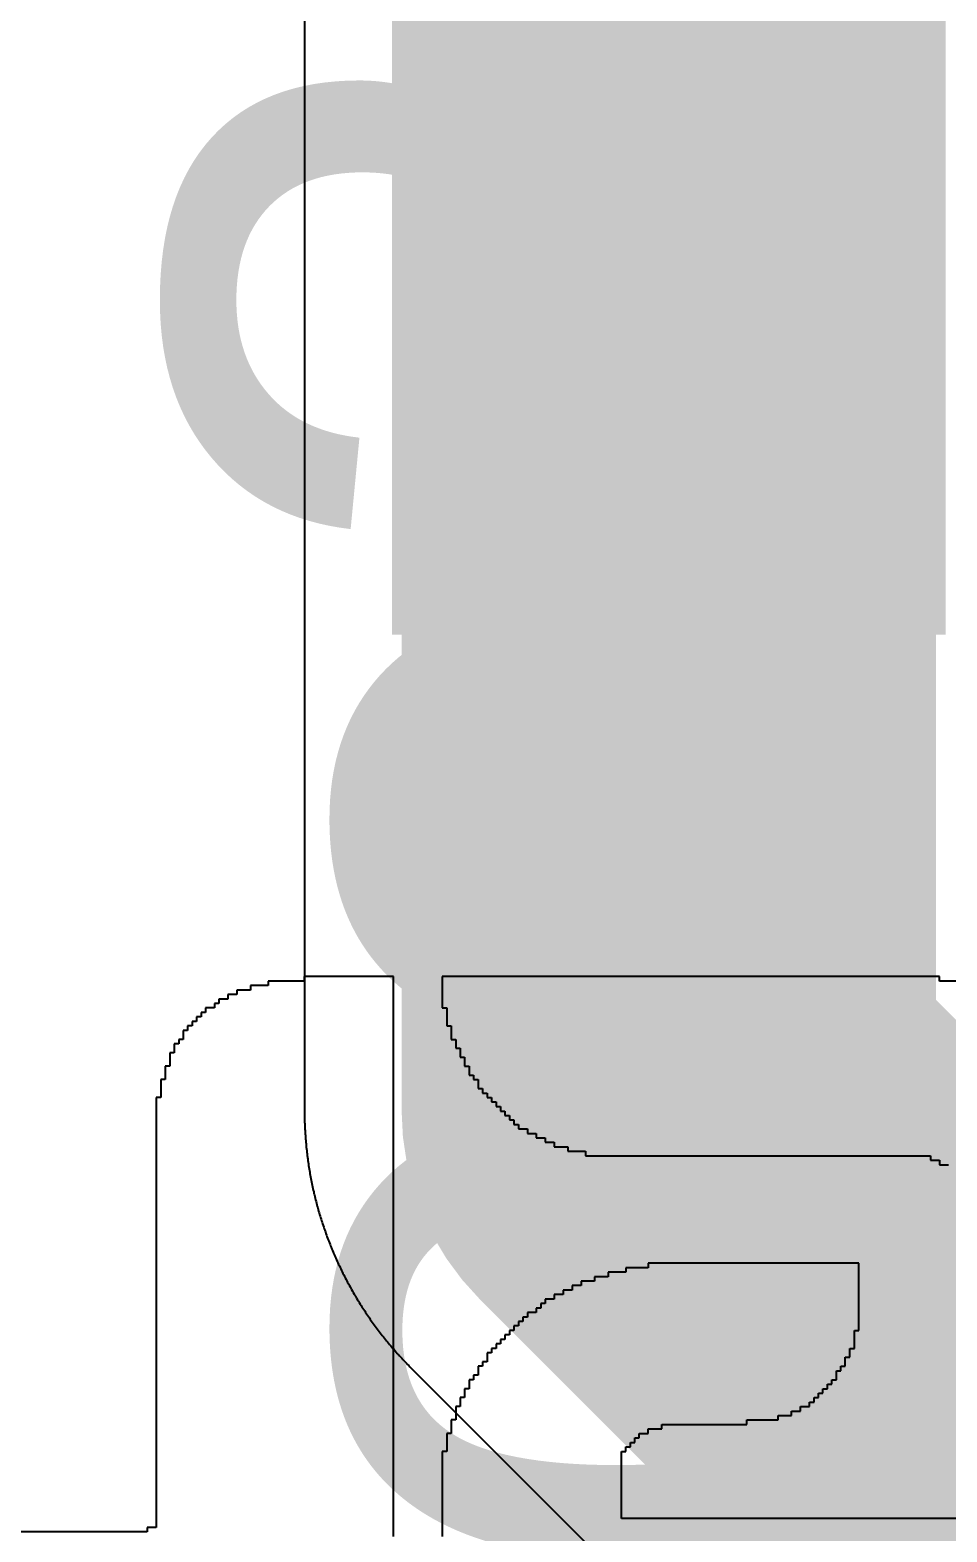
# Model space of a CAD drawing. Header units: millimetres. Extents: x -0.01 to 2.64, y -2.47 to 1.86.
# Drawn here: x 1.0842 to 1.1786, y 1.5316 to 1.6862 of the extents above; entities that cross this region are included whole.
import ezdxf

# ---------------------------------------------------------------- set-up
doc = ezdxf.new("R2010")
doc.units = ezdxf.units.MM
doc.header["$MEASUREMENT"] = 0
for name, color, linetype in [('BottomOverlay', 54, 'Continuous'), ('TopLayer', 1, 'Continuous'), ('TopOverlay', 2, 'Continuous'), ('TopSolder', 216, 'Continuous')]:
    doc.layers.add(name, color=color, linetype=linetype)
doc.styles.add('Arial', font='', dxfattribs={"height": 0.2})
doc.styles.get('Arial').set_extended_font_data('Arial')

# ---------------------------------------------------------------- blocks, each defined once
blk = doc.blocks.new('GRF_2021_F____B_14')
at = {"layer": 'BottomOverlay'}
for p, q in [((0.07331, -0.0166), (0.07331, -0.01614)), ((0.07331, -0.01706), (0.07331, -0.0166)), ((0.07832, -0.01614), (0.07832, -0.0166)), ((0.07832, -0.0166), (0.07832, -0.01706)), ((0.10368, -0.01706), (0.10368, -0.0166)), ((0.10368, -0.0166), (0.12765, -0.0166)), ((0.01568, -0.01798), (0.05487, -0.01798)), ((0.05487, -0.01798), (0.05487, -0.01844)), ((0.05487, -0.01844), (0.05487, -0.01891)), ((0.07331, -0.01752), (0.07331, -0.01706)), ((0.07331, -0.01798), (0.07331, -0.01752)), ((0.07331, -0.01844), (0.07331, -0.01798)), ((0.07331, -0.01891), (0.07331, -0.01844)), ((0.07832, -0.01706), (0.07832, -0.01752)), ((0.07832, -0.01752), (0.07832, -0.01798)), ((0.07832, -0.01798), (0.07832, -0.01844)), ((0.07832, -0.01844), (0.07832, -0.01891)), ((0.10275, -0.01752), (0.10275, -0.01706)), ((0.10275, -0.01706), (0.10368, -0.01706)), ((0.10275, -0.01798), (0.10275, -0.01752)), ((0.10275, -0.01844), (0.10275, -0.01798)), ((0.10275, -0.01891), (0.10275, -0.01844)), ((0.05487, -0.01891), (0.05487, -0.01937)), ((0.05487, -0.01937), (0.05487, -0.01983)), ((0.05487, -0.01983), (0.05487, -0.02029)), ((0.07331, -0.01937), (0.07331, -0.01891)), ((0.07331, -0.01983), (0.07331, -0.01937)), ((0.07331, -0.02029), (0.07331, -0.01983)), ((0.07832, -0.01891), (0.07832, -0.01937)), ((0.07832, -0.01937), (0.07832, -0.01983)), ((0.07832, -0.01983), (0.07832, -0.02029)), ((0.10275, -0.01937), (0.10275, -0.01891)), ((0.10275, -0.01983), (0.10275, -0.01937)), ((0.10275, -0.02029), (0.10275, -0.01983)), ((0.05487, -0.02029), (0.05487, -0.02075)), ((0.05487, -0.02075), (0.05487, -0.02121)), ((0.05487, -0.02121), (0.05487, -0.02167)), ((0.07331, -0.02075), (0.07331, -0.02029)), ((0.07331, -0.02121), (0.07331, -0.02075)), ((0.07331, -0.02167), (0.07331, -0.02121)), ((0.07832, -0.02029), (0.07832, -0.02075)), ((0.07832, -0.02075), (0.07832, -0.02121)), ((0.07832, -0.02121), (0.07832, -0.02167)), ((0.10275, -0.02075), (0.10275, -0.02029)), ((0.10275, -0.02121), (0.10275, -0.02075)), ((0.10275, -0.02167), (0.10275, -0.02121)), ((0.05487, -0.02167), (0.05487, -0.02213)), ((0.05487, -0.02213), (0.05487, -0.02259)), ((0.05487, -0.02259), (0.05487, -0.02306)), ((0.05487, -0.02306), (0.05487, -0.02352)), ((0.07331, -0.02213), (0.07331, -0.02167)), ((0.07331, -0.02259), (0.07331, -0.02213)), ((0.07331, -0.02306), (0.07331, -0.02259)), ((0.07331, -0.02352), (0.07331, -0.02306)), ((0.07832, -0.02167), (0.07832, -0.02213)), ((0.07832, -0.02213), (0.07832, -0.02259)), ((0.07832, -0.02259), (0.07832, -0.02306)), ((0.07832, -0.02306), (0.07832, -0.02352)), ((0.10275, -0.02213), (0.10275, -0.02167)), ((0.10275, -0.02259), (0.10275, -0.02213)), ((0.10275, -0.02306), (0.10275, -0.02259)), ((0.10275, -0.02352), (0.10275, -0.02306)), ((0.05487, -0.02352), (0.05487, -0.02398)), ((0.05487, -0.02398), (0.05487, -0.02444)), ((0.05487, -0.02444), (0.05487, -0.0249)), ((0.07331, -0.02398), (0.07331, -0.02352)), ((0.07331, -0.02444), (0.07331, -0.02398)), ((0.07331, -0.0249), (0.07331, -0.02444)), ((0.07832, -0.02352), (0.07832, -0.02398)), ((0.07832, -0.02398), (0.07832, -0.02444)), ((0.07832, -0.02444), (0.07832, -0.0249)), ((0.10275, -0.02398), (0.10275, -0.02352)), ((0.10275, -0.02444), (0.10275, -0.02398)), ((0.10275, -0.0249), (0.10275, -0.02444)), ((0.05349, -0.02628), (0.05303, -0.02628)), ((0.05303, -0.02628), (0.05303, -0.02674)), ((0.05395, -0.02582), (0.05349, -0.02582)), ((0.05349, -0.02582), (0.05349, -0.02628)), ((0.05441, -0.02536), (0.05395, -0.02536)), ((0.05395, -0.02536), (0.05395, -0.02582)), ((0.05487, -0.0249), (0.05441, -0.0249)), ((0.05441, -0.0249), (0.05441, -0.02536)), ((0.07285, -0.02536), (0.07285, -0.0249)), ((0.07285, -0.0249), (0.07331, -0.0249)), ((0.07285, -0.02582), (0.07285, -0.02536)), ((0.07285, -0.02628), (0.07285, -0.02582)), ((0.07285, -0.02674), (0.07285, -0.02628)), ((0.07832, -0.0249), (0.07832, -0.02536)), ((0.07832, -0.02536), (0.07832, -0.02582)), ((0.07832, -0.02582), (0.07832, -0.02628)), ((0.07832, -0.02628), (0.07832, -0.02674)), ((0.10275, -0.02536), (0.10275, -0.0249)), ((0.10275, -0.02582), (0.10275, -0.02536)), ((0.10275, -0.02628), (0.10275, -0.02582)), ((0.10275, -0.02674), (0.10275, -0.02628)), ((0.05072, -0.02767), (0.04196, -0.02767)), ((0.04196, -0.02767), (0.04196, -0.02813)), ((0.0521, -0.02721), (0.05072, -0.02721)), ((0.05072, -0.02721), (0.05072, -0.02767)), ((0.05303, -0.02674), (0.0521, -0.02674)), ((0.0521, -0.02674), (0.0521, -0.02721)), ((0.07239, -0.02721), (0.07239, -0.02674)), ((0.07239, -0.02674), (0.07285, -0.02674)), ((0.07239, -0.02767), (0.07239, -0.02721)), ((0.07239, -0.02813), (0.07239, -0.02767)), ((0.07832, -0.02674), (0.07832, -0.02721)), ((0.07832, -0.02721), (0.07832, -0.02767)), ((0.07832, -0.02767), (0.07832, -0.02813)), ((0.10275, -0.02721), (0.10275, -0.02674)), ((0.10275, -0.02767), (0.10275, -0.02721)), ((0.10275, -0.02813), (0.10275, -0.02767)), ((0.03735, -0.02905), (0.03643, -0.02905)), ((0.03643, -0.02905), (0.03643, -0.02951)), ((0.03873, -0.02859), (0.03735, -0.02859)), ((0.03735, -0.02859), (0.03735, -0.02905)), ((0.04196, -0.02813), (0.03873, -0.02813)), ((0.03873, -0.02813), (0.03873, -0.02859)), ((0.07193, -0.02859), (0.07193, -0.02813)), ((0.07193, -0.02813), (0.07239, -0.02813)), ((0.07193, -0.02905), (0.07193, -0.02859)), ((0.07193, -0.02951), (0.07193, -0.02905)), ((0.07832, -0.02813), (0.07832, -0.02859)), ((0.07832, -0.02859), (0.07832, -0.02905)), ((0.07832, -0.02905), (0.07832, -0.02951)), ((0.10275, -0.02859), (0.10275, -0.02813)), ((0.10275, -0.02905), (0.10275, -0.02859)), ((0.10275, -0.02951), (0.10275, -0.02905)), ((0.03458, -0.03089), (0.03412, -0.03089)), ((0.03412, -0.03089), (0.03412, -0.03135)), ((0.03504, -0.03043), (0.03458, -0.03043)), ((0.03458, -0.03043), (0.03458, -0.03089)), ((0.0355, -0.02997), (0.03504, -0.02997)), ((0.03504, -0.02997), (0.03504, -0.03043)), ((0.03643, -0.02951), (0.0355, -0.02951)), ((0.0355, -0.02951), (0.0355, -0.02997)), ((0.07101, -0.03089), (0.07101, -0.03043)), ((0.07101, -0.03043), (0.07147, -0.03043)), ((0.07101, -0.03135), (0.07101, -0.03089)), ((0.07147, -0.02997), (0.07147, -0.02951)), ((0.07147, -0.02951), (0.07193, -0.02951)), ((0.07147, -0.03043), (0.07147, -0.02997)), ((0.07832, -0.02951), (0.07832, -0.02997)), ((0.07832, -0.02997), (0.07832, -0.03043)), ((0.07832, -0.03043), (0.07832, -0.03089)), ((0.07832, -0.03089), (0.07832, -0.03135)), ((0.10275, -0.02997), (0.10275, -0.02951)), ((0.10275, -0.03043), (0.10275, -0.02997)), ((0.10275, -0.03089), (0.10275, -0.03043)), ((0.10275, -0.03135), (0.10275, -0.03089)), ((0.0332, -0.03228), (0.03274, -0.03228)), ((0.03274, -0.03228), (0.03274, -0.03274)), ((0.03366, -0.03182), (0.0332, -0.03182)), ((0.0332, -0.03182), (0.0332, -0.03228)), ((0.03412, -0.03135), (0.03366, -0.03135)), ((0.03366, -0.03135), (0.03366, -0.03182)), ((0.07009, -0.03274), (0.07009, -0.03228)), ((0.07009, -0.03228), (0.07055, -0.03228)), ((0.07055, -0.03182), (0.07055, -0.03135)), ((0.07055, -0.03135), (0.07101, -0.03135)), ((0.07055, -0.03228), (0.07055, -0.03182)), ((0.07832, -0.03135), (0.07832, -0.03182)), ((0.07832, -0.03182), (0.07832, -0.03228)), ((0.07832, -0.03228), (0.07832, -0.03274)), ((0.10275, -0.03182), (0.10275, -0.03135)), ((0.10275, -0.03228), (0.10275, -0.03182)), ((0.10275, -0.03274), (0.10275, -0.03228)), ((0.03228, -0.03366), (0.03182, -0.03366)), ((0.03182, -0.03366), (0.03182, -0.03412)), ((0.03274, -0.0332), (0.03228, -0.0332)), ((0.03228, -0.0332), (0.03228, -0.03366)), ((0.03274, -0.03274), (0.03274, -0.0332)), ((0.06916, -0.03412), (0.06916, -0.03366)), ((0.06916, -0.03366), (0.06963, -0.03366)), ((0.06963, -0.0332), (0.06963, -0.03274)), ((0.06963, -0.03274), (0.07009, -0.03274)), ((0.06963, -0.03366), (0.06963, -0.0332)), ((0.07832, -0.03274), (0.07832, -0.0332)), ((0.07832, -0.0332), (0.07832, -0.03366)), ((0.07832, -0.03366), (0.07832, -0.03412)), ((0.10275, -0.0332), (0.10275, -0.03274)), ((0.10275, -0.03366), (0.10275, -0.0332)), ((0.10275, -0.03412), (0.10275, -0.03366)), ((0.03136, -0.0355), (0.03089, -0.0355)), ((0.03089, -0.0355), (0.03089, -0.03597)), ((0.03182, -0.03458), (0.03136, -0.03458)), ((0.03136, -0.03458), (0.03136, -0.03504)), ((0.03136, -0.03504), (0.03136, -0.0355)), ((0.03182, -0.03412), (0.03182, -0.03458)), ((0.06778, -0.03597), (0.06778, -0.0355)), ((0.06778, -0.0355), (0.06824, -0.0355)), ((0.06824, -0.0355), (0.06824, -0.03504)), ((0.06824, -0.03504), (0.0687, -0.03504)), ((0.0687, -0.03458), (0.0687, -0.03412)), ((0.0687, -0.03412), (0.06916, -0.03412)), ((0.0687, -0.03504), (0.0687, -0.03458)), ((0.07832, -0.03412), (0.07832, -0.03458)), ((0.07832, -0.03458), (0.07832, -0.03504)), ((0.07832, -0.03504), (0.07832, -0.0355)), ((0.07832, -0.0355), (0.07832, -0.03597)), ((0.10275, -0.03458), (0.10275, -0.03412)), ((0.10275, -0.03504), (0.10275, -0.03458)), ((0.10275, -0.0355), (0.10275, -0.03504)), ((0.10275, -0.03597), (0.10275, -0.0355)), ((0.03089, -0.03597), (0.03089, -0.03643)), ((0.03089, -0.03643), (0.03089, -0.03689)), ((0.03089, -0.03689), (0.03089, -0.03735)), ((0.0664, -0.03735), (0.0664, -0.03689)), ((0.0664, -0.03689), (0.06686, -0.03689)), ((0.06686, -0.03689), (0.06686, -0.03643)), ((0.06686, -0.03643), (0.06732, -0.03643)), ((0.06732, -0.03643), (0.06732, -0.03597)), ((0.06732, -0.03597), (0.06778, -0.03597)), ((0.07832, -0.03597), (0.07832, -0.03643)), ((0.07832, -0.03643), (0.07832, -0.03689)), ((0.07832, -0.03689), (0.07832, -0.03735)), ((0.10275, -0.03643), (0.10275, -0.03597)), ((0.10275, -0.03689), (0.10275, -0.03643)), ((0.10275, -0.03735), (0.10275, -0.03689)), ((0.03089, -0.03735), (0.03043, -0.03735)), ((0.03043, -0.03735), (0.03043, -0.03781)), ((0.03043, -0.03781), (0.03043, -0.03827)), ((0.03043, -0.03827), (0.03043, -0.03873)), ((0.06501, -0.03873), (0.06501, -0.03827)), ((0.06501, -0.03827), (0.06548, -0.03827)), ((0.06548, -0.03827), (0.06548, -0.03781)), ((0.06548, -0.03781), (0.06594, -0.03781)), ((0.06594, -0.03781), (0.06594, -0.03735)), ((0.06594, -0.03735), (0.0664, -0.03735)), ((0.07832, -0.03735), (0.07832, -0.03781)), ((0.07832, -0.03781), (0.07832, -0.03827)), ((0.07832, -0.03827), (0.07832, -0.03873)), ((0.10275, -0.03781), (0.10275, -0.03735)), ((0.10275, -0.03827), (0.10275, -0.03781)), ((0.10275, -0.03873), (0.10275, -0.03827)), ((0.03043, -0.03873), (0.03043, -0.03919)), ((0.03043, -0.03919), (0.03043, -0.03965)), ((0.03043, -0.03965), (0.03043, -0.04012)), ((0.03043, -0.04012), (0.03043, -0.04058)), ((0.06271, -0.04058), (0.06271, -0.04012)), ((0.06271, -0.04012), (0.06317, -0.04012)), ((0.06317, -0.04012), (0.06317, -0.03965)), ((0.06317, -0.03965), (0.06363, -0.03965)), ((0.06363, -0.03965), (0.06363, -0.03919)), ((0.06363, -0.03919), (0.06455, -0.03919)), ((0.06455, -0.03919), (0.06455, -0.03873)), ((0.06455, -0.03873), (0.06501, -0.03873)), ((0.07832, -0.03873), (0.07832, -0.03919)), ((0.07832, -0.03919), (0.07832, -0.03965)), ((0.07832, -0.03965), (0.07832, -0.04012)), ((0.07832, -0.04012), (0.07832, -0.04058)), ((0.10275, -0.03919), (0.10275, -0.03873)), ((0.10275, -0.03965), (0.10275, -0.03919)), ((0.10275, -0.04012), (0.10275, -0.03965)), ((0.10275, -0.04058), (0.10275, -0.04012)), ((0.03043, -0.04058), (0.03043, -0.04104)), ((0.03043, -0.04104), (0.03043, -0.0415)), ((0.03043, -0.0415), (0.03043, -0.04196)), ((0.05994, -0.04196), (0.05994, -0.0415)), ((0.05994, -0.0415), (0.06087, -0.0415)), ((0.06087, -0.0415), (0.06087, -0.04104)), ((0.06087, -0.04104), (0.06179, -0.04104)), ((0.06179, -0.04104), (0.06179, -0.04058)), ((0.06179, -0.04058), (0.06271, -0.04058)), ((0.07832, -0.04058), (0.07832, -0.04104)), ((0.07832, -0.04104), (0.07832, -0.0415)), ((0.07832, -0.0415), (0.07832, -0.04196)), ((0.10275, -0.04104), (0.10275, -0.04058)), ((0.10275, -0.0415), (0.10275, -0.04104)), ((0.10275, -0.04196), (0.10275, -0.0415)), ((0.03043, -0.04196), (0.03043, -0.04242)), ((0.03043, -0.04242), (0.03043, -0.04288)), ((0.03043, -0.04288), (0.03043, -0.04334)), ((0.05625, -0.04334), (0.05625, -0.04288)), ((0.05625, -0.04288), (0.05764, -0.04288)), ((0.05764, -0.04288), (0.05764, -0.04242)), ((0.05764, -0.04242), (0.05902, -0.04242)), ((0.05902, -0.04242), (0.05902, -0.04196)), ((0.05902, -0.04196), (0.05994, -0.04196)), ((0.07832, -0.04196), (0.07832, -0.04242)), ((0.07832, -0.04242), (0.07832, -0.04288)), ((0.07832, -0.04288), (0.07832, -0.04334)), ((0.10275, -0.04242), (0.10275, -0.04196)), ((0.10275, -0.04288), (0.10275, -0.04242)), ((0.10275, -0.04334), (0.10275, -0.04288)), ((0.03043, -0.04334), (0.03043, -0.0438)), ((0.03043, -0.0438), (0.03043, -0.04427)), ((0.03043, -0.04427), (0.0521, -0.04427)), ((0.0521, -0.04427), (0.0521, -0.0438)), ((0.0521, -0.0438), (0.05441, -0.0438)), ((0.05441, -0.0438), (0.05441, -0.04334)), ((0.05441, -0.04334), (0.05625, -0.04334)), ((0.07832, -0.04334), (0.07832, -0.0438)), ((0.07832, -0.0438), (0.07832, -0.04427)), ((0.07832, -0.04427), (0.07832, -0.04473)), ((0.07832, -0.04473), (0.07832, -0.04519)), ((0.10275, -0.0438), (0.10275, -0.04334)), ((0.10275, -0.04427), (0.10275, -0.0438)), ((0.10275, -0.04473), (0.10275, -0.04427)), ((0.10275, -0.04519), (0.10275, -0.04473)), ((0.07832, -0.04519), (0.07832, -0.04565)), ((0.07832, -0.04565), (0.07832, -0.04611)), ((0.07832, -0.04611), (0.07832, -0.04657)), ((0.10275, -0.04565), (0.10275, -0.04519)), ((0.10275, -0.04611), (0.10275, -0.04565)), ((0.10275, -0.04657), (0.10275, -0.04611)), ((0.07832, -0.04657), (0.07832, -0.04703)), ((0.07832, -0.04703), (0.07832, -0.04749)), ((0.07832, -0.04749), (0.07832, -0.04795)), ((0.10275, -0.04703), (0.10275, -0.04657)), ((0.10275, -0.04749), (0.10275, -0.04703)), ((0.10275, -0.04795), (0.10275, -0.04749)), ((0.07832, -0.04795), (0.07832, -0.04842)), ((0.07832, -0.04842), (0.07832, -0.04888)), ((0.07832, -0.04888), (0.07832, -0.04934)), ((0.07832, -0.04934), (0.07832, -0.0498)), ((0.10275, -0.04842), (0.10275, -0.04795)), ((0.10275, -0.04888), (0.10275, -0.04842)), ((0.10275, -0.04934), (0.10275, -0.04888)), ((0.10275, -0.0498), (0.10275, -0.04934)), ((0.07832, -0.0498), (0.07832, -0.05026)), ((0.07832, -0.05026), (0.07832, -0.05072)), ((0.07832, -0.05072), (0.07832, -0.05118)), ((0.10275, -0.05026), (0.10275, -0.0498)), ((0.10275, -0.05072), (0.10275, -0.05026)), ((0.10275, -0.05118), (0.10275, -0.05072)), ((0.07832, -0.05118), (0.07832, -0.05164)), ((0.07832, -0.05164), (0.07832, -0.0521)), ((0.07832, -0.0521), (0.07832, -0.05257)), ((0.07832, -0.05257), (0.07832, -0.05303)), ((0.10275, -0.05164), (0.10275, -0.05118)), ((0.10275, -0.0521), (0.10275, -0.05164)), ((0.10275, -0.05257), (0.10275, -0.0521)), ((0.10275, -0.05303), (0.10275, -0.05257)), ((0.07832, -0.05303), (0.07832, -0.05349)), ((0.07832, -0.05349), (0.07832, -0.05395)), ((0.07832, -0.05395), (0.07832, -0.05441)), ((0.10275, -0.05349), (0.10275, -0.05303)), ((0.10275, -0.05395), (0.10275, -0.05349)), ((0.10275, -0.05441), (0.10275, -0.05395)), ((0.02213, -0.05441), (0.02121, -0.05441)), ((0.02213, -0.05487), (0.02213, -0.05441)), ((0.02306, -0.05487), (0.02213, -0.05487)), ((0.02306, -0.05533), (0.02306, -0.05487)), ((0.05856, -0.05533), (0.02306, -0.05533)), ((0.05856, -0.05579), (0.05856, -0.05533)), ((0.07832, -0.05441), (0.07832, -0.05487)), ((0.07832, -0.05487), (0.07832, -0.05533)), ((0.07832, -0.05533), (0.07832, -0.05579)), ((0.10275, -0.05487), (0.10275, -0.05441)), ((0.10275, -0.05533), (0.10275, -0.05487)), ((0.10275, -0.05579), (0.10275, -0.05533)), ((0.0604, -0.05579), (0.05856, -0.05579)), ((0.0604, -0.05625), (0.0604, -0.05579)), ((0.06179, -0.05625), (0.0604, -0.05625)), ((0.06179, -0.05672), (0.06179, -0.05625)), ((0.06271, -0.05672), (0.06179, -0.05672)), ((0.06271, -0.05718), (0.06271, -0.05672)), ((0.06363, -0.05718), (0.06271, -0.05718)), ((0.06363, -0.05764), (0.06363, -0.05718)), ((0.07832, -0.05579), (0.07832, -0.05625)), ((0.07832, -0.05625), (0.07832, -0.05672)), ((0.07832, -0.05672), (0.07832, -0.05718)), ((0.07832, -0.05718), (0.07832, -0.05764)), ((0.10275, -0.05625), (0.10275, -0.05579)), ((0.10275, -0.05672), (0.10275, -0.05625)), ((0.10275, -0.05718), (0.10275, -0.05672)), ((0.10275, -0.05764), (0.10275, -0.05718)), ((0.06455, -0.05764), (0.06363, -0.05764)), ((0.06455, -0.0581), (0.06455, -0.05764)), ((0.06548, -0.0581), (0.06455, -0.0581)), ((0.06548, -0.05856), (0.06548, -0.0581)), ((0.06594, -0.05856), (0.06548, -0.05856)), ((0.06594, -0.05902), (0.06594, -0.05856)), ((0.07832, -0.05764), (0.07832, -0.0581)), ((0.07832, -0.0581), (0.07832, -0.05856)), ((0.07832, -0.05856), (0.07832, -0.05902)), ((0.10275, -0.0581), (0.10275, -0.05764)), ((0.10275, -0.05856), (0.10275, -0.0581)), ((0.10275, -0.05902), (0.10275, -0.05856)), ((0.0664, -0.05902), (0.06594, -0.05902)), ((0.0664, -0.05948), (0.0664, -0.05902)), ((0.06686, -0.05948), (0.0664, -0.05948)), ((0.06686, -0.05994), (0.06686, -0.05948)), ((0.06732, -0.05994), (0.06686, -0.05994)), ((0.06732, -0.0604), (0.06732, -0.05994)), ((0.07832, -0.05902), (0.07832, -0.05948)), ((0.07832, -0.05948), (0.07832, -0.05994)), ((0.07832, -0.05994), (0.07832, -0.0604)), ((0.10275, -0.05948), (0.10275, -0.05902)), ((0.10275, -0.05994), (0.10275, -0.05948)), ((0.10275, -0.0604), (0.10275, -0.05994)), ((0.06778, -0.0604), (0.06732, -0.0604)), ((0.06778, -0.06087), (0.06778, -0.0604)), ((0.06824, -0.06087), (0.06778, -0.06087)), ((0.06824, -0.06133), (0.06824, -0.06087)), ((0.0687, -0.06133), (0.06824, -0.06133)), ((0.0687, -0.06179), (0.0687, -0.06133)), ((0.06916, -0.06179), (0.0687, -0.06179)), ((0.06916, -0.06225), (0.06916, -0.06179)), ((0.07832, -0.0604), (0.07832, -0.06087)), ((0.07832, -0.06087), (0.07832, -0.06133)), ((0.07832, -0.06133), (0.07832, -0.06179)), ((0.07832, -0.06179), (0.07832, -0.06225)), ((0.10229, -0.06179), (0.10229, -0.06133)), ((0.10229, -0.06133), (0.10275, -0.06133)), ((0.10229, -0.06225), (0.10229, -0.06179)), ((0.10275, -0.06087), (0.10275, -0.0604)), ((0.10275, -0.06133), (0.10275, -0.06087)), ((0.06963, -0.06225), (0.06916, -0.06225)), ((0.06963, -0.06271), (0.06963, -0.06225)), ((0.06963, -0.06317), (0.06963, -0.06271)), ((0.07009, -0.06317), (0.06963, -0.06317)), ((0.07009, -0.06363), (0.07009, -0.06317)), ((0.07832, -0.06225), (0.07832, -0.06271)), ((0.07832, -0.06271), (0.07832, -0.06317)), ((0.07832, -0.06317), (0.07832, -0.06363)), ((0.10183, -0.06363), (0.10183, -0.06317)), ((0.10183, -0.06317), (0.10229, -0.06317)), ((0.10229, -0.06271), (0.10229, -0.06225)), ((0.10229, -0.06317), (0.10229, -0.06271)), ((0.07055, -0.06363), (0.07009, -0.06363)), ((0.07055, -0.06409), (0.07055, -0.06363)), ((0.07055, -0.06455), (0.07055, -0.06409)), ((0.07101, -0.06455), (0.07055, -0.06455)), ((0.07101, -0.06501), (0.07101, -0.06455)), ((0.07832, -0.06363), (0.07832, -0.06409)), ((0.07832, -0.06409), (0.07832, -0.06455)), ((0.07832, -0.06455), (0.07832, -0.06501)), ((0.10137, -0.06501), (0.10137, -0.06455)), ((0.10137, -0.06455), (0.10183, -0.06455)), ((0.10183, -0.06409), (0.10183, -0.06363)), ((0.10183, -0.06455), (0.10183, -0.06409)), ((0.07101, -0.06548), (0.07101, -0.06501)), ((0.07147, -0.06548), (0.07101, -0.06548)), ((0.07147, -0.06594), (0.07147, -0.06548)), ((0.07147, -0.0664), (0.07147, -0.06594)), ((0.07193, -0.0664), (0.07147, -0.0664)), ((0.07193, -0.06686), (0.07193, -0.0664)), ((0.07832, -0.06501), (0.07832, -0.06548)), ((0.07832, -0.06548), (0.07832, -0.06594)), ((0.07832, -0.06594), (0.07832, -0.0664)), ((0.07832, -0.0664), (0.07832, -0.06686)), ((0.10091, -0.0664), (0.10091, -0.06594)), ((0.10091, -0.06594), (0.10137, -0.06594)), ((0.10091, -0.06686), (0.10091, -0.0664)), ((0.10137, -0.06548), (0.10137, -0.06501)), ((0.10137, -0.06594), (0.10137, -0.06548)), ((0.07193, -0.06732), (0.07193, -0.06686)), ((0.07239, -0.06732), (0.07193, -0.06732)), ((0.07239, -0.06778), (0.07239, -0.06732)), ((0.07239, -0.06824), (0.07239, -0.06778)), ((0.07832, -0.06686), (0.07832, -0.06732)), ((0.07832, -0.06732), (0.07832, -0.06778)), ((0.07832, -0.06778), (0.07832, -0.06824)), ((0.09999, -0.06778), (0.09999, -0.06732)), ((0.09999, -0.06732), (0.10045, -0.06732)), ((0.09999, -0.06824), (0.09999, -0.06778)), ((0.10045, -0.06732), (0.10045, -0.06686)), ((0.10045, -0.06686), (0.10091, -0.06686)), ((0.07239, -0.0687), (0.07239, -0.06824)), ((0.07285, -0.0687), (0.07239, -0.0687)), ((0.07285, -0.06916), (0.07285, -0.0687)), ((0.07285, -0.06963), (0.07285, -0.06916)), ((0.07832, -0.06824), (0.07832, -0.0687)), ((0.07832, -0.0687), (0.07832, -0.06916)), ((0.07832, -0.06916), (0.07832, -0.06963)), ((0.0986, -0.06963), (0.0986, -0.06916)), ((0.0986, -0.06916), (0.09906, -0.06916)), ((0.09906, -0.06916), (0.09906, -0.0687)), ((0.09906, -0.0687), (0.09953, -0.0687)), ((0.09953, -0.0687), (0.09953, -0.06824)), ((0.09953, -0.06824), (0.09999, -0.06824)), ((0.07285, -0.07009), (0.07285, -0.06963)), ((0.07285, -0.07055), (0.07285, -0.07009)), ((0.07331, -0.07055), (0.07285, -0.07055)), ((0.07331, -0.07101), (0.07331, -0.07055)), ((0.07331, -0.07147), (0.07331, -0.07101)), ((0.07832, -0.06963), (0.07832, -0.07009)), ((0.07832, -0.07009), (0.07832, -0.07055)), ((0.07832, -0.07055), (0.07832, -0.07101)), ((0.07832, -0.07101), (0.07832, -0.07147)), ((0.0963, -0.07147), (0.0963, -0.07101)), ((0.0963, -0.07101), (0.09676, -0.07101)), ((0.09676, -0.07101), (0.09676, -0.07055)), ((0.09676, -0.07055), (0.09768, -0.07055)), ((0.09768, -0.07055), (0.09768, -0.07009)), ((0.09768, -0.07009), (0.09814, -0.07009)), ((0.09814, -0.07009), (0.09814, -0.06963)), ((0.09814, -0.06963), (0.0986, -0.06963)), ((0.07331, -0.07193), (0.07331, -0.07147)), ((0.07331, -0.07239), (0.07331, -0.07193)), ((0.07331, -0.07285), (0.07331, -0.07239)), ((0.07832, -0.07147), (0.07832, -0.07193)), ((0.07832, -0.07193), (0.07832, -0.07239)), ((0.07832, -0.07239), (0.07832, -0.07285)), ((0.09307, -0.07285), (0.09307, -0.07239)), ((0.09307, -0.07239), (0.09445, -0.07239)), ((0.09445, -0.07239), (0.09445, -0.07193)), ((0.09445, -0.07193), (0.09538, -0.07193)), ((0.09538, -0.07193), (0.09538, -0.07147)), ((0.09538, -0.07147), (0.0963, -0.07147)), ((0.01937, -0.07331), (0.02213, -0.07331)), ((0.02213, -0.07331), (0.02213, -0.07378)), ((0.02213, -0.07378), (0.07331, -0.07378)), ((0.07331, -0.07331), (0.07331, -0.07285)), ((0.07331, -0.07378), (0.07331, -0.07331)), ((0.07832, -0.07285), (0.07832, -0.07331)), ((0.07832, -0.07331), (0.07832, -0.07378)), ((0.07832, -0.07378), (0.08754, -0.07378)), ((0.08754, -0.07378), (0.08754, -0.07331)), ((0.08754, -0.07331), (0.09123, -0.07331)), ((0.09123, -0.07331), (0.09123, -0.07285)), ((0.09123, -0.07285), (0.09307, -0.07285))]:
    blk.add_line(p, q, dxfattribs=at)
blk = doc.blocks.new('H______7_P___100____33')
at = {"layer": 'TopLayer'}
blk.add_hatch(color=1, dxfattribs=at).paths.add_polyline_path([(0.2725, -0.005), (0.3275, -0.005), (0.3275, -0.225), (0.2725, -0.225)])
at = {"layer": 'TopSolder'}
blk.add_hatch(color=216, dxfattribs=at).paths.add_polyline_path([(0.2715, -0.004), (0.3285, -0.004), (0.3285, -0.226), (0.2715, -0.226)])

msp = doc.modelspace()

# ---------------------------------------------------------------- linework, layer by layer
at = {"layer": 'TopLayer'}
for p, q in [((1.1125, 1.84459), (1.1125, 1.62504)), ((1.1125, 1.62504), (1.1125, 1.625)), ((1.1125, 1.625), (1.1125, 1.575)), ((1.1125, 1.575), (1.1125, 1.57483)), ((1.1125, 1.57483), (1.1125, 1.57474)), ((1.1125, 1.57474), (1.1125, 1.57466)), ((1.1125, 1.57466), (1.1125, 1.57448)), ((1.1125, 1.57448), (1.11251, 1.57431)), ((1.11251, 1.57431), (1.11251, 1.57414)), ((1.11251, 1.57414), (1.11251, 1.57397)), ((1.11251, 1.57397), (1.11252, 1.57379)), ((1.11252, 1.57379), (1.11253, 1.57362)), ((1.11253, 1.57362), (1.11253, 1.57345)), ((1.11253, 1.57345), (1.11254, 1.57328)), ((1.11254, 1.57328), (1.11254, 1.57319)), ((1.11254, 1.57319), (1.11255, 1.57311)), ((1.11255, 1.57311), (1.11255, 1.57302)), ((1.11255, 1.57302), (1.11256, 1.57293)), ((1.11256, 1.57293), (1.11257, 1.57276)), ((1.11257, 1.57276), (1.11258, 1.57259)), ((1.11258, 1.57259), (1.11259, 1.57242)), ((1.11259, 1.57242), (1.1126, 1.57225)), ((1.1126, 1.57225), (1.11261, 1.57207)), ((1.11261, 1.57207), (1.11263, 1.5719)), ((1.11263, 1.5719), (1.11264, 1.57173)), ((1.11264, 1.57173), (1.11266, 1.57156)), ((1.11266, 1.57156), (1.11267, 1.57139)), ((1.11267, 1.57139), (1.11269, 1.57122)), ((1.11269, 1.57122), (1.11271, 1.57105)), ((1.11271, 1.57105), (1.11273, 1.57087)), ((1.11273, 1.57087), (1.11275, 1.5707)), ((1.11275, 1.5707), (1.11277, 1.57053)), ((1.11277, 1.57053), (1.11279, 1.57036)), ((1.11279, 1.57036), (1.11281, 1.57019)), ((1.11281, 1.57019), (1.11282, 1.57011)), ((1.11282, 1.57011), (1.11283, 1.57002)), ((1.11283, 1.57002), (1.11286, 1.56985)), ((1.11286, 1.56985), (1.11288, 1.56968)), ((1.11288, 1.56968), (1.1129, 1.56951)), ((1.1129, 1.56951), (1.11293, 1.56934)), ((1.11293, 1.56934), (1.11296, 1.56917)), ((1.11296, 1.56917), (1.11298, 1.569)), ((1.11298, 1.569), (1.11301, 1.56883)), ((1.11301, 1.56883), (1.11304, 1.56866)), ((1.11304, 1.56866), (1.11307, 1.56849)), ((1.11307, 1.56849), (1.1131, 1.56832)), ((1.1131, 1.56832), (1.11313, 1.56815)), ((1.11313, 1.56815), (1.11316, 1.56798)), ((1.11316, 1.56798), (1.1132, 1.56781)), ((1.1132, 1.56781), (1.11323, 1.56764)), ((1.11323, 1.56764), (1.11326, 1.56747)), ((1.11326, 1.56747), (1.1133, 1.5673)), ((1.1133, 1.5673), (1.11333, 1.56714)), ((1.11333, 1.56714), (1.11337, 1.56697)), ((1.11337, 1.56697), (1.11341, 1.5668)), ((1.11341, 1.5668), (1.11345, 1.56663)), ((1.11345, 1.56663), (1.11348, 1.56646)), ((1.11348, 1.56646), (1.11352, 1.5663)), ((1.11352, 1.5663), (1.11356, 1.56613)), ((1.11356, 1.56613), (1.11361, 1.56596)), ((1.11361, 1.56596), (1.11365, 1.56579)), ((1.11365, 1.56579), (1.11369, 1.56563)), ((1.11369, 1.56563), (1.11373, 1.56546)), ((1.11373, 1.56546), (1.11378, 1.56529)), ((1.11378, 1.56529), (1.11382, 1.56513)), ((1.11382, 1.56513), (1.11387, 1.56496)), ((1.11387, 1.56496), (1.11391, 1.5648)), ((1.11391, 1.5648), (1.11396, 1.56463)), ((1.11396, 1.56463), (1.11401, 1.56447)), ((1.11401, 1.56447), (1.11406, 1.5643)), ((1.11406, 1.5643), (1.11411, 1.56413)), ((1.11411, 1.56413), (1.11416, 1.56397)), ((1.11416, 1.56397), (1.11421, 1.56381)), ((1.11421, 1.56381), (1.11426, 1.56364)), ((1.11426, 1.56364), (1.11431, 1.56348)), ((1.11431, 1.56348), (1.11437, 1.56331)), ((1.11437, 1.56331), (1.11442, 1.56315)), ((1.11442, 1.56315), (1.11448, 1.56299)), ((1.11448, 1.56299), (1.11453, 1.56282)), ((1.11453, 1.56282), (1.11459, 1.56266)), ((1.11459, 1.56266), (1.11465, 1.5625)), ((1.11465, 1.5625), (1.1147, 1.56234)), ((1.1147, 1.56234), (1.11476, 1.56217)), ((1.11476, 1.56217), (1.11482, 1.56201)), ((1.11482, 1.56201), (1.11488, 1.56185)), ((1.11488, 1.56185), (1.11494, 1.56169)), ((1.11494, 1.56169), (1.11497, 1.56161)), ((1.11497, 1.56161), (1.115, 1.56153)), ((1.115, 1.56153), (1.11507, 1.56137)), ((1.11507, 1.56137), (1.11513, 1.56121)), ((1.11513, 1.56121), (1.11519, 1.56105)), ((1.11519, 1.56105), (1.11524, 1.56093)), ((1.11524, 1.56093), (1.11526, 1.56089)), ((1.11526, 1.56089), (1.11529, 1.56081)), ((1.11529, 1.56081), (1.11532, 1.56073)), ((1.11532, 1.56073), (1.11539, 1.56057)), ((1.11539, 1.56057), (1.11545, 1.56041)), ((1.11545, 1.56041), (1.1155, 1.5603)), ((1.1155, 1.5603), (1.11552, 1.56025)), ((1.11552, 1.56025), (1.11559, 1.56009)), ((1.11559, 1.56009), (1.11566, 1.55994)), ((1.11566, 1.55994), (1.11573, 1.55978)), ((1.11573, 1.55978), (1.1158, 1.55962)), ((1.1158, 1.55962), (1.11587, 1.55946)), ((1.11587, 1.55946), (1.11594, 1.55931)), ((1.11594, 1.55931), (1.11601, 1.55915)), ((1.11601, 1.55915), (1.11609, 1.559)), ((1.11609, 1.559), (1.11616, 1.55884)), ((1.11616, 1.55884), (1.11624, 1.55869)), ((1.11624, 1.55869), (1.11631, 1.55853)), ((1.11631, 1.55853), (1.11639, 1.55838)), ((1.11639, 1.55838), (1.11646, 1.55822)), ((1.11646, 1.55822), (1.11654, 1.55807)), ((1.11654, 1.55807), (1.11662, 1.55791)), ((1.11662, 1.55791), (1.1167, 1.55776)), ((1.1167, 1.55776), (1.11678, 1.55761)), ((1.11678, 1.55761), (1.11686, 1.55746)), ((1.11686, 1.55746), (1.11694, 1.5573)), ((1.11694, 1.5573), (1.11702, 1.55715)), ((1.11702, 1.55715), (1.1171, 1.557)), ((1.1171, 1.557), (1.11719, 1.55685)), ((1.11719, 1.55685), (1.11727, 1.5567)), ((1.11727, 1.5567), (1.11735, 1.55655)), ((1.11735, 1.55655), (1.11744, 1.5564)), ((1.11744, 1.5564), (1.11752, 1.55625)), ((1.11752, 1.55625), (1.11761, 1.5561)), ((1.11761, 1.5561), (1.1177, 1.55595)), ((1.1177, 1.55595), (1.11774, 1.55588)), ((1.11774, 1.55588), (1.11779, 1.5558)), ((1.11779, 1.5558), (1.11787, 1.55566)), ((1.11787, 1.55566), (1.11796, 1.55551)), ((1.11796, 1.55551), (1.11805, 1.55536)), ((1.11805, 1.55536), (1.11814, 1.55522)), ((1.11814, 1.55522), (1.11823, 1.55507)), ((1.11823, 1.55507), (1.11833, 1.55492)), ((1.11833, 1.55492), (1.11842, 1.55478)), ((1.11842, 1.55478), (1.11851, 1.55463)), ((1.11851, 1.55463), (1.11861, 1.55449)), ((1.11861, 1.55449), (1.1187, 1.55435)), ((1.1187, 1.55435), (1.1188, 1.5542)), ((1.1188, 1.5542), (1.11889, 1.55406)), ((1.11889, 1.55406), (1.11899, 1.55392)), ((1.11899, 1.55392), (1.11909, 1.55377)), ((1.11909, 1.55377), (1.11918, 1.55363)), ((1.11918, 1.55363), (1.11928, 1.55349)), ((1.11928, 1.55349), (1.11938, 1.55335)), ((1.11938, 1.55335), (1.11948, 1.55321)), ((1.11948, 1.55321), (1.11958, 1.55307)), ((1.11958, 1.55307), (1.11968, 1.55293)), ((1.11968, 1.55293), (1.11978, 1.55279)), ((1.11978, 1.55279), (1.11989, 1.55265)), ((1.11989, 1.55265), (1.11999, 1.55251)), ((1.11999, 1.55251), (1.12009, 1.55238)), ((1.12009, 1.55238), (1.1202, 1.55224)), ((1.1202, 1.55224), (1.1203, 1.5521)), ((1.1203, 1.5521), (1.12041, 1.55197)), ((1.12041, 1.55197), (1.12051, 1.55183)), ((1.12051, 1.55183), (1.12062, 1.5517)), ((1.12062, 1.5517), (1.12073, 1.55156)), ((1.12073, 1.55156), (1.12084, 1.55143)), ((1.12084, 1.55143), (1.12094, 1.55129)), ((1.12094, 1.55129), (1.12105, 1.55116)), ((1.12105, 1.55116), (1.12116, 1.55103)), ((1.12116, 1.55103), (1.12127, 1.5509)), ((1.12127, 1.5509), (1.12138, 1.55076)), ((1.12138, 1.55076), (1.1215, 1.55063)), ((1.1215, 1.55063), (1.12161, 1.5505)), ((1.12161, 1.5505), (1.12172, 1.55037)), ((1.12172, 1.55037), (1.12183, 1.55024)), ((1.12183, 1.55024), (1.12195, 1.55011)), ((1.12195, 1.55011), (1.12206, 1.54998)), ((1.12206, 1.54998), (1.12212, 1.54992)), ((1.12212, 1.54992), (1.12218, 1.54986)), ((1.12218, 1.54986), (1.12229, 1.54973)), ((1.12229, 1.54973), (1.12241, 1.5496)), ((1.12241, 1.5496), (1.12253, 1.54948)), ((1.12253, 1.54948), (1.12264, 1.54935)), ((1.12264, 1.54935), (1.12276, 1.54922)), ((1.12276, 1.54922), (1.12288, 1.5491)), ((1.12288, 1.5491), (1.123, 1.54897)), ((1.123, 1.54897), (1.12312, 1.54885)), ((1.12312, 1.54885), (1.12324, 1.54873)), ((1.12324, 1.54873), (1.12336, 1.54861)), ((1.12336, 1.54861), (1.12348, 1.54848)), ((1.12348, 1.54848), (1.26209, 1.40987))]:
    msp.add_line(p, q, dxfattribs=at)
at = {"layer": 'TopLayer', "const_width": 0.055}
for points in [[(1.15, 1.575), (1.15, 1.625)], [(1.15, 1.575), (1.32365, 1.40135)]]:
    msp.add_lwpolyline(points, dxfattribs=at)
at = {"layer": 'TopLayer', "const_width": 0.0275}
for points in [[(1.13625, 1.625, 1), (1.16375, 1.625, 1)], [(1.13625, 1.575, 1), (1.16375, 1.575, 1)], [(1.13625, 1.575, 1), (1.16375, 1.575, 1)]]:
    msp.add_lwpolyline(points, format="xyb", close=True, dxfattribs=at)

# ---------------------------------------------------------------- block references
msp.add_blockref('H______7_P___100____33', (0.85, 1.85))
at = {"rotation": 180}
msp.add_blockref('GRF_2021_F____B_14', (1.2, 1.515), dxfattribs=at)

# ---------------------------------------------------------------- texts
at = {"layer": 'TopOverlay', "style": 'Arial'}
msp.add_text('Vcc2', height=0.075, rotation=90, dxfattribs=at).set_placement((1.17373, 1.45454))

doc.saveas('drawing.dxf')
